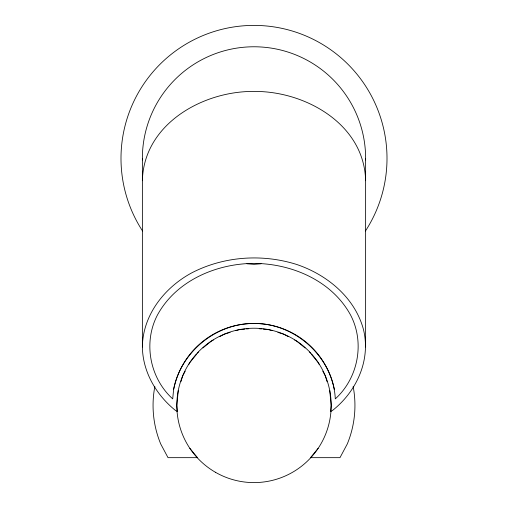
<?xml version="1.0" encoding="UTF-8"?>
<svg xmlns="http://www.w3.org/2000/svg" width="508" height="508" viewBox="0 0 508 508"><rect width="100%" height="100%" fill="white"/><g stroke="black" fill="none" stroke-linecap="round" stroke-linejoin="round"><path stroke-width="0.76" d="M173.634 389.426L172.701 398.882C149.784 378.073 142.977 342.563 157.455 314.992C176.187 280.67 216.16 263.62 254 263.379C291.84 263.62 331.813 280.67 350.545 314.992C365.023 342.563 358.216 378.073 335.299 398.882C333.356 357.467 295.18 323.005 254 323.469C215.951 323.209 180.804 352.05 173.634 389.426A81.94 81.94 0 0 1 334.366 389.426M178.295 390.354L176.809 405.409L177.425 411.683L175.07 410.127C156.089 394.64 142.767 371.85 142.373 346.983L142.373 158.401M142.373 180.727C143.669 124.181 202.73 90.945 254 91.427C305.27 90.945 364.331 124.181 365.627 180.727M142.373 346.983C142.729 314.979 164.605 287.376 191.986 272.733C224.079 256.203 262.401 253.625 296.716 264.478C327.158 274.758 354.946 297.618 363.48 329.559C370.916 359.931 356.762 391.128 332.93 410.127L330.575 411.683L331.191 405.409L329.705 390.354M180.931 381.66L182.683 375.869L185.185 371.202M188.747 364.528L189.821 362.528L196.444 354.451M197.434 353.244L198.425 352.038M318.179 448.297L310.496 457.664L339.973 457.664L347.256 444.036A100.94 100.94 0 0 0 353.149 386.493M202.927 347.948L211.118 341.23L213.36 340.03M219.608 336.69L224.46 334.099L230.105 332.384M235.953 330.613L238.944 329.705L244.964 329.108M246.469 328.962L248.73 328.74M261.055 263.773L254 264.331L246.945 263.773M259.271 328.74L261.531 328.962M263.036 329.108L269.056 329.705L272.047 330.613M277.895 332.384L283.54 334.099L288.392 336.69M294.64 340.03L296.882 341.23L305.073 347.948M309.575 352.038L310.566 353.244M311.556 354.451L318.179 362.528L319.253 364.528M189.821 448.297L197.504 457.664L168.027 457.664L160.744 444.036A100.94 100.94 0 0 1 154.851 386.493M322.815 371.202L325.317 375.869L327.069 381.66M365.627 158.401L365.627 346.983M142.545 230.981A133.001 133.001 0 0 1 166.7 58.058A133.001 133.001 0 0 1 341.3 58.058A133.001 133.001 0 0 1 365.455 230.981M142.38 159.963A111.627 111.627 0 0 1 254 46.774A111.627 111.627 0 0 1 365.62 159.963M215.405 472.256A77.191 77.191 0 0 0 331.191 405.409A77.191 77.191 0 0 0 215.405 338.563A77.191 77.191 0 0 0 215.405 472.256"/></g></svg>
